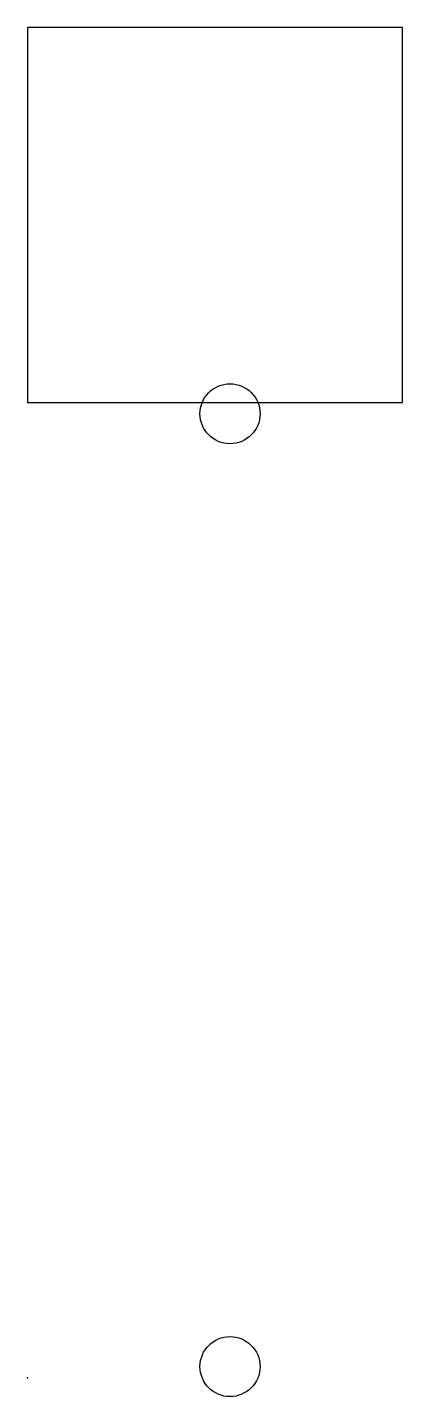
# Model space of a CAD drawing. Header units: millimetres. Extents: x -5 to 0, y 104.6 to 122.9.
import ezdxf

# ---------------------------------------------------------------- set-up
doc = ezdxf.new("R2010")
doc.units = ezdxf.units.MM
doc.layers.get('0').update_dxf_attribs({"linetype": 'CONTINUOUS'})

msp = doc.modelspace()

# ---------------------------------------------------------------- linework, layer by layer
msp.add_lwpolyline([(0, 117.899), (0, 122.899), (-5, 122.899), (-5, 117.899)], close=True)
for centre in [(-2.3, 117.749), (-2.3, 105.049)]:
    msp.add_circle(centre, 0.4)
msp.add_point((-5, 104.899))

doc.saveas('drawing.dxf')
